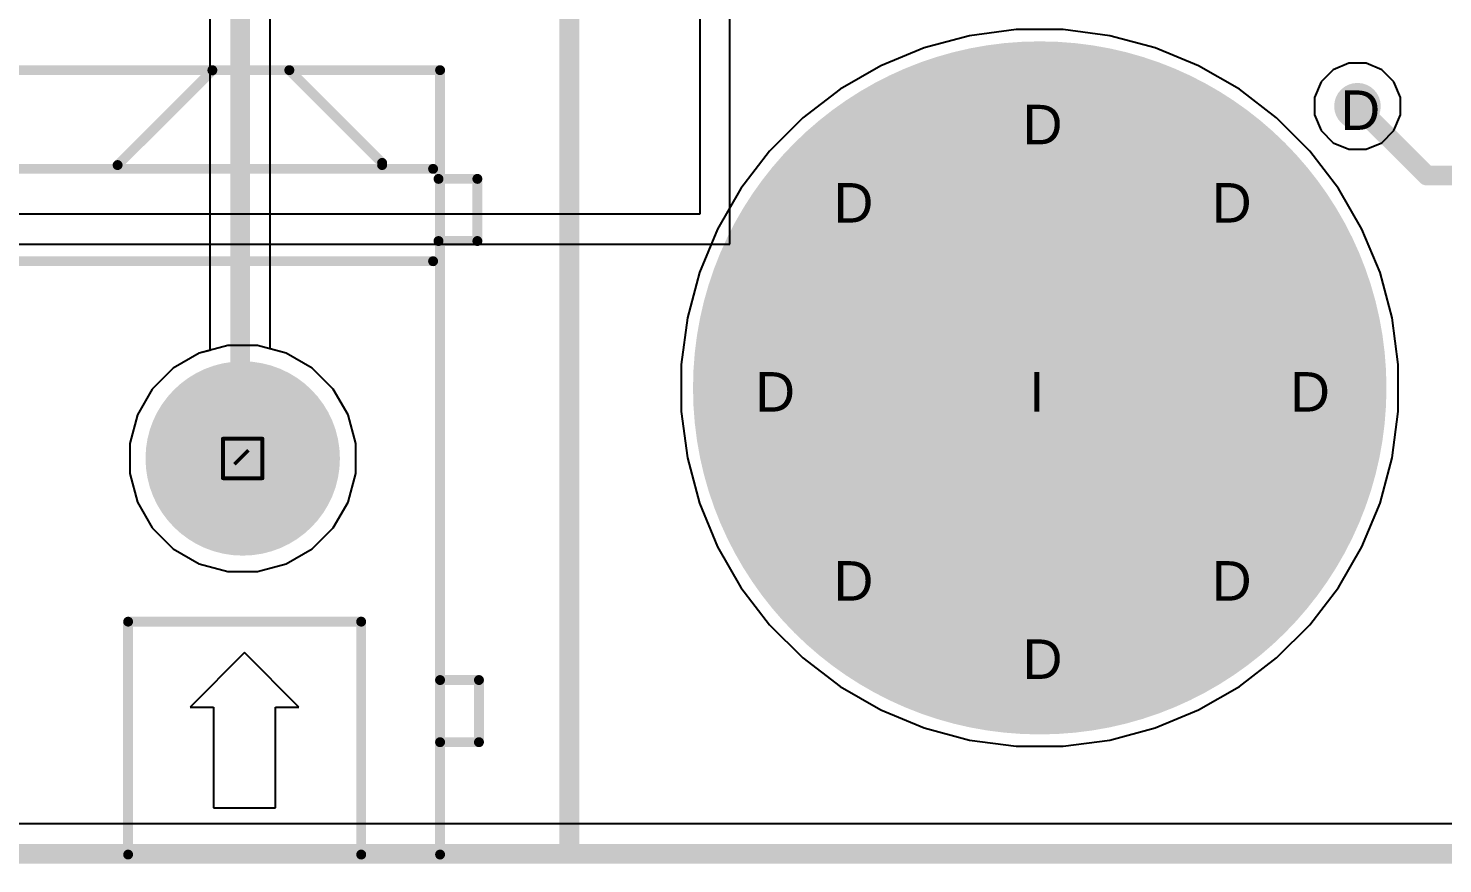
# Model space of a CAD drawing. Header units: inches. Extents: x -11 to 5428, y 0 to 5423.
# Drawn here: x 165.04 to 183.24, y -0.13 to 10.63 of the extents above; entities that cross this region are included whole.
import ezdxf

# ---------------------------------------------------------------- set-up
doc = ezdxf.new("R2010")
doc.units = ezdxf.units.IN
for name, color, linetype in [('Board Outline', 216, 'Continuous'), ('Bottom Layer', 5, 'Continuous'), ('Bottom Solder', 6, 'Continuous'), ('Dimension', 6, 'Continuous'), ('Drill Drawing', 1, 'Continuous'), ('GND', 16, 'Continuous'), ('Multi-Layer', 9, 'Continuous'), ('Pad Holes', 156, 'Continuous'), ('PWR', 76, 'Continuous'), ('Top Layer', 1, 'Continuous'), ('Top Overlay', 2, 'Continuous'), ('Top Solder', 216, 'Continuous'), ('Via Holes', 16, 'Continuous')]:
    doc.layers.add(name, color=color, linetype=linetype)
doc.styles.add('Arial', font='', dxfattribs={"height": 0.2})
doc.styles.get('Arial').set_extended_font_data('Arial')

# ---------------------------------------------------------------- blocks, each defined once
blk = doc.blocks.new('DB128L_5_08_3P_GY_S_278')
at = {"layer": 'Bottom Layer'}
blk.add_hatch(color=5, dxfattribs=at).paths.add_polyline_path([(-6.28, 1.2), (-3.88, 1.2), (-3.88, -1.2), (-6.28, -1.2)])
h = blk.add_hatch(color=5, dxfattribs=at)
edge = h.paths.add_edge_path()
edge.add_arc((0, 0), 1.2, 0, 360)
h = blk.add_hatch(color=5, dxfattribs=at)
edge = h.paths.add_edge_path()
edge.add_arc((5.08, 0), 1.2, 0, 360)
at = {"layer": 'Bottom Solder'}
blk.add_hatch(color=6, dxfattribs=at).paths.add_polyline_path([(-6.331, 1.251), (-3.829, 1.251), (-3.829, -1.251), (-6.331, -1.251)])
h = blk.add_hatch(color=6, dxfattribs=at)
edge = h.paths.add_edge_path()
edge.add_arc((0, 0), 1.251, 0, 360)
h = blk.add_hatch(color=6, dxfattribs=at)
edge = h.paths.add_edge_path()
edge.add_arc((5.08, 0), 1.251, 0, 360)
at = {"layer": 'GND'}
blk.add_hatch(color=16, dxfattribs=at).paths.add_polyline_path([(-6.28, 1.2), (-3.88, 1.2), (-3.88, -1.2), (-6.28, -1.2)])
h = blk.add_hatch(color=16, dxfattribs=at)
edge = h.paths.add_edge_path()
edge.add_arc((0, 0), 1.2, 0, 360)
h = blk.add_hatch(color=16, dxfattribs=at)
edge = h.paths.add_edge_path()
edge.add_arc((5.08, 0), 1.2, 0, 360)
at = {"layer": 'Multi-Layer'}
blk.add_hatch(color=9, dxfattribs=at).paths.add_polyline_path([(-6.28, 1.2), (-3.88, 1.2), (-3.88, -1.2), (-6.28, -1.2)])
h = blk.add_hatch(color=9, dxfattribs=at)
edge = h.paths.add_edge_path()
edge.add_arc((0, 0), 1.2, 0, 360)
h = blk.add_hatch(color=9, dxfattribs=at)
edge = h.paths.add_edge_path()
edge.add_arc((5.08, 0), 1.2, 0, 360)
at = {"layer": 'Pad Holes'}
h = blk.add_hatch(color=7, dxfattribs=at)
edge = h.paths.add_edge_path()
edge.add_arc((-5.08, 0), 0.8, 0, 360)
h = blk.add_hatch(color=7, dxfattribs=at)
edge = h.paths.add_edge_path()
edge.add_arc((0, 0), 0.8, 0, 360)
h = blk.add_hatch(color=7, dxfattribs=at)
edge = h.paths.add_edge_path()
edge.add_arc((5.08, 0), 0.8, 0, 360)
at = {"layer": 'PWR'}
blk.add_hatch(color=76, dxfattribs=at).paths.add_polyline_path([(-6.28, 1.2), (-3.88, 1.2), (-3.88, -1.2), (-6.28, -1.2)])
h = blk.add_hatch(color=76, dxfattribs=at)
edge = h.paths.add_edge_path()
edge.add_arc((0, 0), 1.2, 0, 360)
h = blk.add_hatch(color=76, dxfattribs=at)
edge = h.paths.add_edge_path()
edge.add_arc((5.08, 0), 1.2, 0, 360)
at = {"layer": 'Top Layer'}
blk.add_hatch(color=1, dxfattribs=at).paths.add_polyline_path([(-6.28, 1.2), (-3.88, 1.2), (-3.88, -1.2), (-6.28, -1.2)])
h = blk.add_hatch(color=1, dxfattribs=at)
edge = h.paths.add_edge_path()
edge.add_arc((0, 0), 1.2, 0, 360)
h = blk.add_hatch(color=1, dxfattribs=at)
edge = h.paths.add_edge_path()
edge.add_arc((5.08, 0), 1.2, 0, 360)
at = {"layer": 'Top Solder'}
blk.add_hatch(color=216, dxfattribs=at).paths.add_polyline_path([(-6.331, 1.251), (-3.829, 1.251), (-3.829, -1.251), (-6.331, -1.251)])
h = blk.add_hatch(color=216, dxfattribs=at)
edge = h.paths.add_edge_path()
edge.add_arc((0, 0), 1.251, 0, 360)
h = blk.add_hatch(color=216, dxfattribs=at)
edge = h.paths.add_edge_path()
edge.add_arc((5.08, 0), 1.251, 0, 360)
at = {"layer": 'Top Overlay'}
for p, q in [((-5.1, -2.5), (-5.8, -3.2)), ((-4.4, -3.2), (-5.1, -2.5)), ((-5.1, -2.5), (-5.1, -2.5)), ((0.048, -2.5), (-0.652, -3.2)), ((0.748, -3.2), (0.048, -2.5)), ((0.048, -2.5), (0.048, -2.5)), ((5.103, -2.5), (4.403, -3.2)), ((5.803, -3.2), (5.103, -2.5)), ((5.103, -2.5), (5.103, -2.5)), ((-5.8, -3.2), (-5.5, -3.2)), ((-5.5, -3.2), (-5.5, -4.5)), ((-4.7, -4.5), (-4.7, -3.2)), ((-4.7, -3.2), (-4.4, -3.2)), ((-0.652, -3.2), (-0.352, -3.2)), ((-0.352, -3.2), (-0.352, -4.5)), ((0.448, -4.5), (0.448, -3.2)), ((0.448, -3.2), (0.748, -3.2)), ((4.403, -3.2), (4.703, -3.2)), ((4.703, -3.2), (4.703, -4.5)), ((5.503, -4.5), (5.503, -3.2)), ((5.503, -3.2), (5.803, -3.2)), ((-5.5, -4.5), (-4.7, -4.5)), ((-0.352, -4.5), (0.448, -4.5)), ((4.703, -4.5), (5.503, -4.5))]:
    blk.add_line(p, q, dxfattribs=at)
for points in [[(-7.62, 5, 0.127, 0.127, 0), (7.62, 5, 0.127, 0.127, 0)], [(-7.62, -5.1, 0.127, 0.127, 0), (-7.62, 5, 0.127, 0.127, 0)], [(-6.817, 3.806, 0.127, 0.127, 0), (-5.623, 5, 0.127, 0.127, 0)], [(-4.455, 5, 0.127, 0.127, 0), (-4.356, 5, 0.127, 0.127, 0)], [(-4.356, 5, 0.127, 0.127, 0), (-3.134, 3.778, 0.127, 0.127, 0)], [(-1.59, 3.778, 0.127, 0.127, 0), (-0.467, 4.902, 0.127, 0.127, 0)], [(-0.467, 4.902, 0.127, 0.127, 0), (-0.467, 5, 0.127, 0.127, 0)], [(0.778, 5, 0.127, 0.127, 0), (2, 3.778, 0.127, 0.127, 0)], [(3.47, 3.778, 0.127, 0.127, 0), (4.689, 4.997, 0.127, 0.127, 0)], [(4.689, 4.997, 0.127, 0.127, 0), (4.689, 5, 0.127, 0.127, 0)], [(5.68, 5, 0.127, 0.127, 0), (6.874, 3.806, 0.127, 0.127, 0)], [(7.62, -5.1, 0.127, 0.127, 0), (7.62, 5, 0.127, 0.127, 0)], [(-6.817, 3.778, 0.127, 0.127, 0), (-6.817, 3.806, 0.127, 0.127, 0)], [(2, 3.778, 0.127, 0.127, 0), (2.124, 3.778, 0.127, 0.127, 0)], [(6.874, 3.778, 0.127, 0.127, 0), (6.874, 3.806, 0.127, 0.127, 0)], [(-7.53, 3.729, 0.127, 0.127, 0), (7.53, 3.729, 0.127, 0.127, 0)], [(7.6, 3.6, 0.127, 0.127, 0), (8.1, 3.6, 0.127, 0.127, 0)], [(8.1, 2.8, 0.127, 0.127, 0), (8.1, 3.6, 0.127, 0.127, 0)], [(7.6, 2.8, 0.127, 0.127, 0), (8.1, 2.8, 0.127, 0.127, 0)], [(-7.53, 2.54, 0.127, 0.127, 0), (7.53, 2.54, 0.127, 0.127, 0)], [(-6.599, -5.1, 0.127, 0.127, 0), (-6.599, -2.1, 0.127, 0.127, 0)], [(-6.599, -2.1, 0.127, 0.127, 0), (-3.599, -2.1, 0.127, 0.127, 0)], [(-3.599, -5.1, 0.127, 0.127, 0), (-3.599, -2.1, 0.127, 0.127, 0)], [(-1.449, -5.1, 0.127, 0.127, 0), (-1.449, -2.101, 0.127, 0.127, 0)], [(-1.449, -2.101, 0.127, 0.127, 0), (1.55, -2.101, 0.127, 0.127, 0)], [(1.55, -5.1, 0.127, 0.127, 0), (1.55, -2.101, 0.127, 0.127, 0)], [(3.605, -5.1, 0.127, 0.127, 0), (3.605, -2.101, 0.127, 0.127, 0)], [(3.605, -2.101, 0.127, 0.127, 0), (6.605, -2.101, 0.127, 0.127, 0)], [(6.605, -5.1, 0.127, 0.127, 0), (6.605, -2.101, 0.127, 0.127, 0)], [(7.62, -2.853, 0.127, 0.127, 0), (8.12, -2.853, 0.127, 0.127, 0)], [(8.12, -3.653, 0.127, 0.127, 0), (8.12, -2.853, 0.127, 0.127, 0)], [(7.62, -3.653, 0.127, 0.127, 0), (8.12, -3.653, 0.127, 0.127, 0)], [(-7.62, -5.1, 0.127, 0.127, 0), (7.62, -5.1, 0.127, 0.127, 0)]]:
    blk.add_lwpolyline(points, format="xyseb", dxfattribs=at)
for points in [[(-7.652, 5, 0.0635, 0.0635, 1), (-7.588, 5, 0.0635, 0.0635, 1)], [(-7.652, 5, 0.0635, 0.0635, 1), (-7.588, 5, 0.0635, 0.0635, 1)], [(-5.655, 5, 0.0635, 0.0635, 1), (-5.591, 5, 0.0635, 0.0635, 1)], [(-4.486, 5, 0.0635, 0.0635, 1), (-4.423, 5, 0.0635, 0.0635, 1)], [(-4.387, 5, 0.0635, 0.0635, 1), (-4.324, 5, 0.0635, 0.0635, 1)], [(-4.387, 5, 0.0635, 0.0635, 1), (-4.324, 5, 0.0635, 0.0635, 1)], [(-0.499, 5, 0.0635, 0.0635, 1), (-0.435, 5, 0.0635, 0.0635, 1)], [(-0.499, 4.902, 0.0635, 0.0635, 1), (-0.435, 4.902, 0.0635, 0.0635, 1)], [(-0.499, 4.902, 0.0635, 0.0635, 1), (-0.435, 4.902, 0.0635, 0.0635, 1)], [(0.746, 5, 0.0635, 0.0635, 1), (0.81, 5, 0.0635, 0.0635, 1)], [(4.658, 5, 0.0635, 0.0635, 1), (4.721, 5, 0.0635, 0.0635, 1)], [(4.658, 4.997, 0.0635, 0.0635, 1), (4.721, 4.997, 0.0635, 0.0635, 1)], [(4.658, 4.997, 0.0635, 0.0635, 1), (4.721, 4.997, 0.0635, 0.0635, 1)], [(5.648, 5, 0.0635, 0.0635, 1), (5.712, 5, 0.0635, 0.0635, 1)], [(7.588, 5, 0.0635, 0.0635, 1), (7.652, 5, 0.0635, 0.0635, 1)], [(7.588, 5, 0.0635, 0.0635, 1), (7.652, 5, 0.0635, 0.0635, 1)], [(-6.849, 3.806, 0.0635, 0.0635, 1), (-6.785, 3.806, 0.0635, 0.0635, 1)], [(-6.849, 3.806, 0.0635, 0.0635, 1), (-6.785, 3.806, 0.0635, 0.0635, 1)], [(-6.849, 3.778, 0.0635, 0.0635, 1), (-6.785, 3.778, 0.0635, 0.0635, 1)], [(-3.166, 3.778, 0.0635, 0.0635, 1), (-3.102, 3.778, 0.0635, 0.0635, 1)], [(-1.622, 3.778, 0.0635, 0.0635, 1), (-1.559, 3.778, 0.0635, 0.0635, 1)], [(1.968, 3.778, 0.0635, 0.0635, 1), (2.031, 3.778, 0.0635, 0.0635, 1)], [(1.968, 3.778, 0.0635, 0.0635, 1), (2.031, 3.778, 0.0635, 0.0635, 1)], [(2.092, 3.778, 0.0635, 0.0635, 1), (2.156, 3.778, 0.0635, 0.0635, 1)], [(3.438, 3.778, 0.0635, 0.0635, 1), (3.502, 3.778, 0.0635, 0.0635, 1)], [(6.842, 3.806, 0.0635, 0.0635, 1), (6.906, 3.806, 0.0635, 0.0635, 1)], [(6.842, 3.806, 0.0635, 0.0635, 1), (6.906, 3.806, 0.0635, 0.0635, 1)], [(6.842, 3.778, 0.0635, 0.0635, 1), (6.906, 3.778, 0.0635, 0.0635, 1)], [(-7.562, 3.729, 0.0635, 0.0635, 1), (-7.498, 3.729, 0.0635, 0.0635, 1)], [(7.498, 3.729, 0.0635, 0.0635, 1), (7.562, 3.729, 0.0635, 0.0635, 1)], [(7.568, 3.6, 0.0635, 0.0635, 1), (7.632, 3.6, 0.0635, 0.0635, 1)], [(8.068, 3.6, 0.0635, 0.0635, 1), (8.132, 3.6, 0.0635, 0.0635, 1)], [(8.068, 3.6, 0.0635, 0.0635, 1), (8.132, 3.6, 0.0635, 0.0635, 1)], [(7.568, 2.8, 0.0635, 0.0635, 1), (7.632, 2.8, 0.0635, 0.0635, 1)], [(8.068, 2.8, 0.0635, 0.0635, 1), (8.132, 2.8, 0.0635, 0.0635, 1)], [(8.068, 2.8, 0.0635, 0.0635, 1), (8.132, 2.8, 0.0635, 0.0635, 1)], [(-7.562, 2.54, 0.0635, 0.0635, 1), (-7.498, 2.54, 0.0635, 0.0635, 1)], [(7.498, 2.54, 0.0635, 0.0635, 1), (7.562, 2.54, 0.0635, 0.0635, 1)], [(-6.631, -2.1, 0.0635, 0.0635, 1), (-6.567, -2.1, 0.0635, 0.0635, 1)], [(-6.631, -2.1, 0.0635, 0.0635, 1), (-6.567, -2.1, 0.0635, 0.0635, 1)], [(-3.631, -2.1, 0.0635, 0.0635, 1), (-3.567, -2.1, 0.0635, 0.0635, 1)], [(-3.631, -2.1, 0.0635, 0.0635, 1), (-3.567, -2.1, 0.0635, 0.0635, 1)], [(-1.481, -2.101, 0.0635, 0.0635, 1), (-1.418, -2.101, 0.0635, 0.0635, 1)], [(-1.481, -2.101, 0.0635, 0.0635, 1), (-1.418, -2.101, 0.0635, 0.0635, 1)], [(1.519, -2.101, 0.0635, 0.0635, 1), (1.582, -2.101, 0.0635, 0.0635, 1)], [(1.519, -2.101, 0.0635, 0.0635, 1), (1.582, -2.101, 0.0635, 0.0635, 1)], [(3.574, -2.101, 0.0635, 0.0635, 1), (3.637, -2.101, 0.0635, 0.0635, 1)], [(3.574, -2.101, 0.0635, 0.0635, 1), (3.637, -2.101, 0.0635, 0.0635, 1)], [(6.573, -2.101, 0.0635, 0.0635, 1), (6.637, -2.101, 0.0635, 0.0635, 1)], [(6.573, -2.101, 0.0635, 0.0635, 1), (6.637, -2.101, 0.0635, 0.0635, 1)], [(7.588, -2.853, 0.0635, 0.0635, 1), (7.652, -2.853, 0.0635, 0.0635, 1)], [(8.088, -2.853, 0.0635, 0.0635, 1), (8.152, -2.853, 0.0635, 0.0635, 1)], [(8.088, -2.853, 0.0635, 0.0635, 1), (8.152, -2.853, 0.0635, 0.0635, 1)], [(7.588, -3.653, 0.0635, 0.0635, 1), (7.652, -3.653, 0.0635, 0.0635, 1)], [(8.088, -3.653, 0.0635, 0.0635, 1), (8.152, -3.653, 0.0635, 0.0635, 1)], [(8.088, -3.653, 0.0635, 0.0635, 1), (8.152, -3.653, 0.0635, 0.0635, 1)], [(-7.652, -5.1, 0.0635, 0.0635, 1), (-7.588, -5.1, 0.0635, 0.0635, 1)], [(-7.652, -5.1, 0.0635, 0.0635, 1), (-7.588, -5.1, 0.0635, 0.0635, 1)], [(-6.631, -5.1, 0.0635, 0.0635, 1), (-6.567, -5.1, 0.0635, 0.0635, 1)], [(-3.631, -5.1, 0.0635, 0.0635, 1), (-3.567, -5.1, 0.0635, 0.0635, 1)], [(-1.481, -5.1, 0.0635, 0.0635, 1), (-1.418, -5.1, 0.0635, 0.0635, 1)], [(1.519, -5.1, 0.0635, 0.0635, 1), (1.582, -5.1, 0.0635, 0.0635, 1)], [(3.574, -5.1, 0.0635, 0.0635, 1), (3.637, -5.1, 0.0635, 0.0635, 1)], [(6.573, -5.1, 0.0635, 0.0635, 1), (6.637, -5.1, 0.0635, 0.0635, 1)], [(7.588, -5.1, 0.0635, 0.0635, 1), (7.652, -5.1, 0.0635, 0.0635, 1)], [(7.588, -5.1, 0.0635, 0.0635, 1), (7.652, -5.1, 0.0635, 0.0635, 1)]]:
    blk.add_lwpolyline(points, format="xyseb", close=True, dxfattribs=at)

msp = doc.modelspace()

# ---------------------------------------------------------------- hatches: boundary and pattern name
at = {"layer": 'Bottom Layer'}
h = msp.add_hatch(color=5, dxfattribs=at)
edge = h.paths.add_edge_path()
edge.add_arc((178.054, 6), 4.36, 0, 360)
h = msp.add_hatch(color=5, dxfattribs=at)
edge = h.paths.add_edge_path()
edge.add_arc((182.143, 9.627), 0.3, 0, 360)
h = msp.add_hatch(color=5, dxfattribs=at)
edge = h.paths.add_edge_path()
edge.add_arc((178.054, 9.442), 0.3, 0, 360)
h = msp.add_hatch(color=5, dxfattribs=at)
edge = h.paths.add_edge_path()
edge.add_arc((175.62, 8.434), 0.3, 0, 360)
h = msp.add_hatch(color=5, dxfattribs=at)
edge = h.paths.add_edge_path()
edge.add_arc((180.488, 8.434), 0.3, 0, 360)
h = msp.add_hatch(color=5, dxfattribs=at)
edge = h.paths.add_edge_path()
edge.add_arc((174.612, 6), 0.3, 0, 360)
h = msp.add_hatch(color=5, dxfattribs=at)
edge = h.paths.add_edge_path()
edge.add_arc((181.496, 6), 0.3, 0, 360)
h = msp.add_hatch(color=5, dxfattribs=at)
edge = h.paths.add_edge_path()
edge.add_arc((175.62, 3.566), 0.3, 0, 360)
h = msp.add_hatch(color=5, dxfattribs=at)
edge = h.paths.add_edge_path()
edge.add_arc((180.488, 3.566), 0.3, 0, 360)
h = msp.add_hatch(color=5, dxfattribs=at)
edge = h.paths.add_edge_path()
edge.add_arc((178.054, 2.558), 0.3, 0, 360)
at = {"layer": 'Bottom Solder'}
h = msp.add_hatch(color=6, dxfattribs=at)
edge = h.paths.add_edge_path()
edge.add_arc((178.054, 6), 4.462, 0, 360)
at = {"layer": 'GND'}
h = msp.add_hatch(color=16, dxfattribs=at)
edge = h.paths.add_edge_path()
edge.add_arc((178.054, 6), 4.36, 0, 360)
h = msp.add_hatch(color=16, dxfattribs=at)
edge = h.paths.add_edge_path()
edge.add_arc((182.143, 9.627), 0.3, 0, 360)
h = msp.add_hatch(color=16, dxfattribs=at)
edge = h.paths.add_edge_path()
edge.add_arc((178.054, 9.442), 0.3, 0, 360)
h = msp.add_hatch(color=16, dxfattribs=at)
edge = h.paths.add_edge_path()
edge.add_arc((175.62, 8.434), 0.3, 0, 360)
h = msp.add_hatch(color=16, dxfattribs=at)
edge = h.paths.add_edge_path()
edge.add_arc((180.488, 8.434), 0.3, 0, 360)
h = msp.add_hatch(color=16, dxfattribs=at)
edge = h.paths.add_edge_path()
edge.add_arc((174.612, 6), 0.3, 0, 360)
h = msp.add_hatch(color=16, dxfattribs=at)
edge = h.paths.add_edge_path()
edge.add_arc((181.496, 6), 0.3, 0, 360)
h = msp.add_hatch(color=16, dxfattribs=at)
edge = h.paths.add_edge_path()
edge.add_arc((175.62, 3.566), 0.3, 0, 360)
h = msp.add_hatch(color=16, dxfattribs=at)
edge = h.paths.add_edge_path()
edge.add_arc((180.488, 3.566), 0.3, 0, 360)
h = msp.add_hatch(color=16, dxfattribs=at)
edge = h.paths.add_edge_path()
edge.add_arc((178.054, 2.558), 0.3, 0, 360)
at = {"layer": 'Multi-Layer'}
h = msp.add_hatch(color=9, dxfattribs=at)
edge = h.paths.add_edge_path()
edge.add_arc((178.054, 6), 4.36, 0, 360)
at = {"layer": 'Pad Holes'}
h = msp.add_hatch(color=7, dxfattribs=at)
edge = h.paths.add_edge_path()
edge.add_arc((178.054, 6), 2.5, 0, 360)
at = {"layer": 'PWR'}
h = msp.add_hatch(color=76, dxfattribs=at)
edge = h.paths.add_edge_path()
edge.add_arc((178.054, 6), 4.36, 0, 360)
h = msp.add_hatch(color=76, dxfattribs=at)
edge = h.paths.add_edge_path()
edge.add_arc((182.143, 9.627), 0.3, 0, 360)
h = msp.add_hatch(color=76, dxfattribs=at)
edge = h.paths.add_edge_path()
edge.add_arc((178.054, 9.442), 0.3, 0, 360)
h = msp.add_hatch(color=76, dxfattribs=at)
edge = h.paths.add_edge_path()
edge.add_arc((175.62, 8.434), 0.3, 0, 360)
h = msp.add_hatch(color=76, dxfattribs=at)
edge = h.paths.add_edge_path()
edge.add_arc((180.488, 8.434), 0.3, 0, 360)
h = msp.add_hatch(color=76, dxfattribs=at)
edge = h.paths.add_edge_path()
edge.add_arc((174.612, 6), 0.3, 0, 360)
h = msp.add_hatch(color=76, dxfattribs=at)
edge = h.paths.add_edge_path()
edge.add_arc((181.496, 6), 0.3, 0, 360)
h = msp.add_hatch(color=76, dxfattribs=at)
edge = h.paths.add_edge_path()
edge.add_arc((175.62, 3.566), 0.3, 0, 360)
h = msp.add_hatch(color=76, dxfattribs=at)
edge = h.paths.add_edge_path()
edge.add_arc((180.488, 3.566), 0.3, 0, 360)
h = msp.add_hatch(color=76, dxfattribs=at)
edge = h.paths.add_edge_path()
edge.add_arc((178.054, 2.558), 0.3, 0, 360)
at = {"layer": 'Top Layer'}
h = msp.add_hatch(color=1, dxfattribs=at)
edge = h.paths.add_edge_path()
edge.add_arc((178.054, 6), 4.36, 0, 360)
h = msp.add_hatch(color=1, dxfattribs=at)
edge = h.paths.add_edge_path()
edge.add_arc((182.143, 9.627), 0.3, 0, 360)
h = msp.add_hatch(color=1, dxfattribs=at)
edge = h.paths.add_edge_path()
edge.add_arc((178.054, 9.442), 0.3, 0, 360)
h = msp.add_hatch(color=1, dxfattribs=at)
edge = h.paths.add_edge_path()
edge.add_arc((175.62, 8.434), 0.3, 0, 360)
h = msp.add_hatch(color=1, dxfattribs=at)
edge = h.paths.add_edge_path()
edge.add_arc((180.488, 8.434), 0.3, 0, 360)
h = msp.add_hatch(color=1, dxfattribs=at)
edge = h.paths.add_edge_path()
edge.add_arc((174.612, 6), 0.3, 0, 360)
h = msp.add_hatch(color=1, dxfattribs=at)
edge = h.paths.add_edge_path()
edge.add_arc((181.496, 6), 0.3, 0, 360)
h = msp.add_hatch(color=1, dxfattribs=at)
edge = h.paths.add_edge_path()
edge.add_arc((175.62, 3.566), 0.3, 0, 360)
h = msp.add_hatch(color=1, dxfattribs=at)
edge = h.paths.add_edge_path()
edge.add_arc((180.488, 3.566), 0.3, 0, 360)
h = msp.add_hatch(color=1, dxfattribs=at)
edge = h.paths.add_edge_path()
edge.add_arc((178.054, 2.558), 0.3, 0, 360)
at = {"layer": 'Top Solder'}
h = msp.add_hatch(color=216, dxfattribs=at)
edge = h.paths.add_edge_path()
edge.add_arc((178.054, 6), 4.462, 0, 360)
at = {"layer": 'Via Holes'}
h = msp.add_hatch(color=7, dxfattribs=at)
edge = h.paths.add_edge_path()
edge.add_arc((182.143, 9.627), 0.15, 0, 360)
h = msp.add_hatch(color=7, dxfattribs=at)
edge = h.paths.add_edge_path()
edge.add_arc((178.054, 9.442), 0.15, 0, 360)
h = msp.add_hatch(color=7, dxfattribs=at)
edge = h.paths.add_edge_path()
edge.add_arc((175.62, 8.434), 0.15, 0, 360)
h = msp.add_hatch(color=7, dxfattribs=at)
edge = h.paths.add_edge_path()
edge.add_arc((180.488, 8.434), 0.15, 0, 360)
h = msp.add_hatch(color=7, dxfattribs=at)
edge = h.paths.add_edge_path()
edge.add_arc((174.612, 6), 0.15, 0, 360)
h = msp.add_hatch(color=7, dxfattribs=at)
edge = h.paths.add_edge_path()
edge.add_arc((181.496, 6), 0.15, 0, 360)
h = msp.add_hatch(color=7, dxfattribs=at)
edge = h.paths.add_edge_path()
edge.add_arc((175.62, 3.566), 0.15, 0, 360)
h = msp.add_hatch(color=7, dxfattribs=at)
edge = h.paths.add_edge_path()
edge.add_arc((180.488, 3.566), 0.15, 0, 360)
h = msp.add_hatch(color=7, dxfattribs=at)
edge = h.paths.add_edge_path()
edge.add_arc((178.054, 2.558), 0.15, 0, 360)

# ---------------------------------------------------------------- linework, layer by layer
at = {"layer": 'Board Outline'}
msp.add_lwpolyline([(0, 0, 0.254, 0.254, 0), (344, 0, 0.254, 0.254, 0)], format="xyseb", dxfattribs=at)
at = {"layer": 'Bottom Layer'}
for p, q in [((177.752, 10.614), (177.152, 10.535)), ((178.356, 10.614), (177.752, 10.614)), ((178.956, 10.535), (178.356, 10.614)), ((176.568, 10.379), (176.009, 10.147)), ((177.152, 10.535), (176.568, 10.379)), ((179.54, 10.379), (178.956, 10.535)), ((180.099, 10.147), (179.54, 10.379)), ((176.009, 10.147), (175.485, 9.845)), ((180.623, 9.845), (180.099, 10.147)), ((175.485, 9.845), (175.005, 9.476)), ((181.103, 9.476), (180.623, 9.845)), ((175.005, 9.476), (174.578, 9.049)), ((181.53, 9.049), (181.103, 9.476)), ((174.578, 9.049), (174.209, 8.569)), ((181.899, 8.569), (181.53, 9.049)), ((174.209, 8.569), (173.907, 8.045)), ((182.201, 8.045), (181.899, 8.569)), ((173.907, 8.045), (173.676, 7.486)), ((182.433, 7.486), (182.201, 8.045)), ((173.676, 7.486), (173.519, 6.902)), ((182.589, 6.902), (182.433, 7.486)), ((173.519, 6.902), (173.44, 6.302)), ((182.668, 6.302), (182.589, 6.902)), ((167.236, 6.446), (166.904, 6.254)), ((167.605, 6.545), (167.236, 6.446)), ((167.988, 6.545), (167.605, 6.545)), ((168.358, 6.446), (167.988, 6.545)), ((168.69, 6.254), (168.358, 6.446)), ((166.904, 6.254), (166.633, 5.984)), ((168.96, 5.984), (168.69, 6.254)), ((173.44, 6.302), (173.44, 5.698)), ((182.668, 5.698), (182.668, 6.302)), ((166.633, 5.984), (166.442, 5.652)), ((169.152, 5.652), (168.96, 5.984)), ((166.442, 5.652), (166.343, 5.282)), ((169.251, 5.282), (169.152, 5.652)), ((173.44, 5.698), (173.519, 5.098)), ((182.589, 5.098), (182.668, 5.698)), ((166.343, 5.282), (166.343, 4.899)), ((169.251, 4.899), (169.251, 5.282)), ((173.519, 5.098), (173.676, 4.514)), ((182.433, 4.514), (182.589, 5.098)), ((166.343, 4.899), (166.442, 4.53)), ((169.152, 4.53), (169.251, 4.899)), ((166.442, 4.53), (166.633, 4.198)), ((168.96, 4.198), (169.152, 4.53)), ((173.676, 4.514), (173.907, 3.955)), ((182.201, 3.955), (182.433, 4.514)), ((166.633, 4.198), (166.904, 3.927)), ((168.69, 3.927), (168.96, 4.198)), ((166.904, 3.927), (167.236, 3.736)), ((168.358, 3.736), (168.69, 3.927)), ((173.907, 3.955), (174.209, 3.431)), ((181.899, 3.431), (182.201, 3.955)), ((167.236, 3.736), (167.605, 3.637)), ((167.988, 3.637), (168.358, 3.736)), ((167.605, 3.637), (167.988, 3.637)), ((174.209, 3.431), (174.578, 2.951)), ((181.53, 2.951), (181.899, 3.431)), ((174.578, 2.951), (175.005, 2.524)), ((181.103, 2.524), (181.53, 2.951)), ((175.005, 2.524), (175.485, 2.155)), ((180.623, 2.155), (181.103, 2.524)), ((175.485, 2.155), (176.009, 1.853)), ((180.099, 1.853), (180.623, 2.155)), ((176.009, 1.853), (176.568, 1.622)), ((179.54, 1.622), (180.099, 1.853)), ((176.568, 1.622), (177.152, 1.465)), ((177.152, 1.465), (177.752, 1.386)), ((178.356, 1.386), (178.956, 1.465)), ((178.956, 1.465), (179.54, 1.622)), ((177.752, 1.386), (178.356, 1.386)), ((185.233, 0.388), (9.715, 0.388))]:
    msp.add_line(p, q, dxfattribs=at)
at = {"layer": 'Dimension'}
msp.add_lwpolyline([(172, 0, 0.254, 0.254, 0), (172, 110, 0.254, 0.254, 0)], format="xyseb", dxfattribs=at)
msp.add_lwpolyline([(171.937, 0, 0.127, 0.127, 1), (172.064, 0, 0.127, 0.127, 1)], format="xyseb", close=True, dxfattribs=at)
at = {"layer": 'Drill Drawing'}
for points in [[(167.543, 5.345, 0.0508, 0.0508, 0), (168.051, 5.345, 0.0508, 0.0508, 0)], [(167.543, 4.837, 0.0508, 0.0508, 0), (167.543, 5.345, 0.0508, 0.0508, 0)], [(168.051, 4.837, 0.0508, 0.0508, 0), (168.051, 5.345, 0.0508, 0.0508, 0)], [(167.543, 4.837, 0.0508, 0.0508, 0), (168.051, 4.837, 0.0508, 0.0508, 0)]]:
    msp.add_lwpolyline(points, format="xyseb", dxfattribs=at)
for points in [[(167.53, 5.345, 0.0254, 0.0254, 1), (167.555, 5.345, 0.0254, 0.0254, 1)], [(167.53, 5.345, 0.0254, 0.0254, 1), (167.555, 5.345, 0.0254, 0.0254, 1)], [(168.038, 5.345, 0.0254, 0.0254, 1), (168.063, 5.345, 0.0254, 0.0254, 1)], [(168.038, 5.345, 0.0254, 0.0254, 1), (168.063, 5.345, 0.0254, 0.0254, 1)], [(167.53, 4.837, 0.0254, 0.0254, 1), (167.555, 4.837, 0.0254, 0.0254, 1)], [(167.53, 4.837, 0.0254, 0.0254, 1), (167.555, 4.837, 0.0254, 0.0254, 1)], [(168.038, 4.837, 0.0254, 0.0254, 1), (168.063, 4.837, 0.0254, 0.0254, 1)], [(168.038, 4.837, 0.0254, 0.0254, 1), (168.063, 4.837, 0.0254, 0.0254, 1)]]:
    msp.add_lwpolyline(points, format="xyseb", close=True, dxfattribs=at)
at = {"layer": 'GND'}
for p, q in [((173.678, 18.542), (173.678, 8.237)), ((174.066, 7.849), (174.066, 18.542)), ((181.83, 10.096), (181.674, 9.94)), ((182.033, 10.181), (181.83, 10.096)), ((182.254, 10.181), (182.033, 10.181)), ((182.457, 10.096), (182.254, 10.181)), ((182.613, 9.94), (182.457, 10.096)), ((181.674, 9.94), (181.589, 9.737)), ((182.697, 9.737), (182.613, 9.94)), ((181.589, 9.737), (181.589, 9.516)), ((182.697, 9.516), (182.697, 9.737)), ((181.589, 9.516), (181.674, 9.313)), ((182.613, 9.313), (182.697, 9.516)), ((181.674, 9.313), (181.83, 9.157)), ((182.457, 9.157), (182.613, 9.313)), ((181.83, 9.157), (182.033, 9.073)), ((182.254, 9.073), (182.457, 9.157)), ((182.033, 9.073), (182.254, 9.073)), ((173.678, 8.237), (10.737, 8.237)), ((10.349, 7.849), (174.066, 7.849)), ((167.236, 6.446), (166.904, 6.254)), ((167.605, 6.545), (167.236, 6.446)), ((167.988, 6.545), (167.605, 6.545)), ((168.358, 6.446), (167.988, 6.545)), ((168.69, 6.254), (168.358, 6.446)), ((166.904, 6.254), (166.633, 5.984)), ((168.96, 5.984), (168.69, 6.254)), ((166.633, 5.984), (166.442, 5.652)), ((169.152, 5.652), (168.96, 5.984)), ((166.442, 5.652), (166.343, 5.282)), ((169.251, 5.282), (169.152, 5.652)), ((166.343, 5.282), (166.343, 4.899)), ((169.251, 4.899), (169.251, 5.282)), ((166.343, 4.899), (166.442, 4.53)), ((169.152, 4.53), (169.251, 4.899)), ((166.442, 4.53), (166.633, 4.198)), ((168.96, 4.198), (169.152, 4.53)), ((166.633, 4.198), (166.904, 3.927)), ((168.69, 3.927), (168.96, 4.198)), ((166.904, 3.927), (167.236, 3.736)), ((168.358, 3.736), (168.69, 3.927)), ((167.236, 3.736), (167.605, 3.637)), ((167.988, 3.637), (168.358, 3.736)), ((167.605, 3.637), (167.988, 3.637)), ((343.612, 0.388), (0.388, 0.388))]:
    msp.add_line(p, q, dxfattribs=at)
at = {"layer": 'PWR'}
for p, q in [((177.752, 10.614), (177.152, 10.535)), ((178.356, 10.614), (177.752, 10.614)), ((178.956, 10.535), (178.356, 10.614)), ((176.568, 10.379), (176.009, 10.147)), ((177.152, 10.535), (176.568, 10.379)), ((179.54, 10.379), (178.956, 10.535)), ((180.099, 10.147), (179.54, 10.379)), ((176.009, 10.147), (175.485, 9.845)), ((180.623, 9.845), (180.099, 10.147)), ((181.83, 10.096), (181.674, 9.94)), ((182.033, 10.181), (181.83, 10.096)), ((182.254, 10.181), (182.033, 10.181)), ((182.457, 10.096), (182.254, 10.181)), ((182.613, 9.94), (182.457, 10.096)), ((175.485, 9.845), (175.005, 9.476)), ((181.103, 9.476), (180.623, 9.845)), ((181.674, 9.94), (181.589, 9.737)), ((182.697, 9.737), (182.613, 9.94)), ((181.589, 9.737), (181.589, 9.516)), ((182.697, 9.516), (182.697, 9.737)), ((175.005, 9.476), (174.578, 9.049)), ((181.53, 9.049), (181.103, 9.476)), ((181.589, 9.516), (181.674, 9.313)), ((182.613, 9.313), (182.697, 9.516)), ((181.674, 9.313), (181.83, 9.157)), ((182.457, 9.157), (182.613, 9.313)), ((181.83, 9.157), (182.033, 9.073)), ((182.254, 9.073), (182.457, 9.157)), ((174.578, 9.049), (174.209, 8.569)), ((181.899, 8.569), (181.53, 9.049)), ((182.033, 9.073), (182.254, 9.073)), ((174.209, 8.569), (173.907, 8.045)), ((182.201, 8.045), (181.899, 8.569)), ((173.907, 8.045), (173.676, 7.486)), ((182.433, 7.486), (182.201, 8.045)), ((173.676, 7.486), (173.519, 6.902)), ((182.589, 6.902), (182.433, 7.486)), ((173.519, 6.902), (173.44, 6.302)), ((182.668, 6.302), (182.589, 6.902)), ((167.236, 6.446), (166.904, 6.254)), ((167.605, 6.545), (167.236, 6.446)), ((167.988, 6.545), (167.605, 6.545)), ((168.358, 6.446), (167.988, 6.545)), ((168.69, 6.254), (168.358, 6.446)), ((166.904, 6.254), (166.633, 5.984)), ((168.96, 5.984), (168.69, 6.254)), ((173.44, 6.302), (173.44, 5.698)), ((182.668, 5.698), (182.668, 6.302)), ((166.633, 5.984), (166.442, 5.652)), ((169.152, 5.652), (168.96, 5.984)), ((166.442, 5.652), (166.343, 5.282)), ((169.251, 5.282), (169.152, 5.652)), ((173.44, 5.698), (173.519, 5.098)), ((182.589, 5.098), (182.668, 5.698)), ((166.343, 5.282), (166.343, 4.899)), ((169.251, 4.899), (169.251, 5.282)), ((173.519, 5.098), (173.676, 4.514)), ((182.433, 4.514), (182.589, 5.098)), ((166.343, 4.899), (166.442, 4.53)), ((169.152, 4.53), (169.251, 4.899)), ((166.442, 4.53), (166.633, 4.198)), ((168.96, 4.198), (169.152, 4.53)), ((173.676, 4.514), (173.907, 3.955)), ((182.201, 3.955), (182.433, 4.514)), ((166.633, 4.198), (166.904, 3.927)), ((168.69, 3.927), (168.96, 4.198)), ((166.904, 3.927), (167.236, 3.736)), ((168.358, 3.736), (168.69, 3.927)), ((173.907, 3.955), (174.209, 3.431)), ((181.899, 3.431), (182.201, 3.955)), ((167.236, 3.736), (167.605, 3.637)), ((167.988, 3.637), (168.358, 3.736)), ((167.605, 3.637), (167.988, 3.637)), ((174.209, 3.431), (174.578, 2.951)), ((181.53, 2.951), (181.899, 3.431)), ((174.578, 2.951), (175.005, 2.524)), ((181.103, 2.524), (181.53, 2.951)), ((175.005, 2.524), (175.485, 2.155)), ((180.623, 2.155), (181.103, 2.524)), ((175.485, 2.155), (176.009, 1.853)), ((180.099, 1.853), (180.623, 2.155)), ((176.009, 1.853), (176.568, 1.622)), ((179.54, 1.622), (180.099, 1.853)), ((176.568, 1.622), (177.152, 1.465)), ((177.152, 1.465), (177.752, 1.386)), ((178.356, 1.386), (178.956, 1.465)), ((178.956, 1.465), (179.54, 1.622)), ((177.752, 1.386), (178.356, 1.386)), ((228.161, 0.388), (0.388, 0.388))]:
    msp.add_line(p, q, dxfattribs=at)
at = {"layer": 'Top Layer'}
for p, q in [((167.375, 16.085), (167.375, 6.483)), ((168.152, 6.501), (168.152, 16.085)), ((177.752, 10.614), (177.152, 10.535)), ((178.356, 10.614), (177.752, 10.614)), ((178.956, 10.535), (178.356, 10.614)), ((176.568, 10.379), (176.009, 10.147)), ((177.152, 10.535), (176.568, 10.379)), ((179.54, 10.379), (178.956, 10.535)), ((180.099, 10.147), (179.54, 10.379)), ((176.009, 10.147), (175.485, 9.845)), ((180.623, 9.845), (180.099, 10.147)), ((175.485, 9.845), (175.005, 9.476)), ((181.103, 9.476), (180.623, 9.845)), ((175.005, 9.476), (174.578, 9.049)), ((181.53, 9.049), (181.103, 9.476)), ((174.578, 9.049), (174.209, 8.569)), ((181.899, 8.569), (181.53, 9.049)), ((174.209, 8.569), (173.907, 8.045)), ((182.201, 8.045), (181.899, 8.569)), ((173.907, 8.045), (173.676, 7.486)), ((182.433, 7.486), (182.201, 8.045)), ((173.676, 7.486), (173.519, 6.902)), ((182.589, 6.902), (182.433, 7.486)), ((173.519, 6.902), (173.44, 6.302)), ((182.668, 6.302), (182.589, 6.902)), ((167.236, 6.446), (166.904, 6.254)), ((167.375, 6.483), (167.236, 6.446)), ((168.358, 6.446), (168.152, 6.501)), ((168.69, 6.254), (168.358, 6.446)), ((166.904, 6.254), (166.633, 5.984)), ((168.96, 5.984), (168.69, 6.254)), ((173.44, 6.302), (173.44, 5.698)), ((182.668, 5.698), (182.668, 6.302)), ((166.633, 5.984), (166.442, 5.652)), ((169.152, 5.652), (168.96, 5.984)), ((166.442, 5.652), (166.343, 5.282)), ((169.251, 5.282), (169.152, 5.652)), ((173.44, 5.698), (173.519, 5.098)), ((182.589, 5.098), (182.668, 5.698)), ((166.343, 5.282), (166.343, 4.899)), ((169.251, 4.899), (169.251, 5.282)), ((173.519, 5.098), (173.676, 4.514)), ((182.433, 4.514), (182.589, 5.098)), ((166.343, 4.899), (166.442, 4.53)), ((169.152, 4.53), (169.251, 4.899)), ((166.442, 4.53), (166.633, 4.198)), ((168.96, 4.198), (169.152, 4.53)), ((173.676, 4.514), (173.907, 3.955)), ((182.201, 3.955), (182.433, 4.514)), ((166.633, 4.198), (166.904, 3.927)), ((168.69, 3.927), (168.96, 4.198)), ((166.904, 3.927), (167.236, 3.736)), ((168.358, 3.736), (168.69, 3.927)), ((173.907, 3.955), (174.209, 3.431)), ((181.899, 3.431), (182.201, 3.955)), ((167.236, 3.736), (167.605, 3.637)), ((167.988, 3.637), (168.358, 3.736)), ((167.605, 3.637), (167.988, 3.637)), ((174.209, 3.431), (174.578, 2.951)), ((181.53, 2.951), (181.899, 3.431)), ((174.578, 2.951), (175.005, 2.524)), ((181.103, 2.524), (181.53, 2.951)), ((175.005, 2.524), (175.485, 2.155)), ((180.623, 2.155), (181.103, 2.524)), ((175.485, 2.155), (176.009, 1.853)), ((180.099, 1.853), (180.623, 2.155)), ((176.009, 1.853), (176.568, 1.622)), ((179.54, 1.622), (180.099, 1.853)), ((176.568, 1.622), (177.152, 1.465)), ((177.152, 1.465), (177.752, 1.386)), ((178.356, 1.386), (178.956, 1.465)), ((178.956, 1.465), (179.54, 1.622)), ((177.752, 1.386), (178.356, 1.386)), ((185.233, 0.388), (9.715, 0.388))]:
    msp.add_line(p, q, dxfattribs=at)
for points in [[(167.764, 5.124, 0.254, 0.254, 0), (167.764, 16.623, 0.254, 0.254, 0)], [(182.143, 9.627, 0.254, 0.254, 0), (183.036, 8.734, 0.254, 0.254, 0)], [(183.036, 8.734, 0.254, 0.254, 0), (184.103, 8.734, 0.254, 0.254, 0)], [(167.764, 5.124, 0.254, 0.254, 0), (167.797, 5.091, 0.254, 0.254, 0)]]:
    msp.add_lwpolyline(points, format="xyseb", dxfattribs=at)
for points in [[(182.08, 9.627, 0.127, 0.127, 1), (182.207, 9.627, 0.127, 0.127, 1)], [(182.973, 8.734, 0.127, 0.127, 1), (183.1, 8.734, 0.127, 0.127, 1)], [(182.973, 8.734, 0.127, 0.127, 1), (183.1, 8.734, 0.127, 0.127, 1)], [(167.7, 5.124, 0.127, 0.127, 1), (167.827, 5.124, 0.127, 0.127, 1)], [(167.7, 5.124, 0.127, 0.127, 1), (167.827, 5.124, 0.127, 0.127, 1)], [(167.733, 5.091, 0.127, 0.127, 1), (167.86, 5.091, 0.127, 0.127, 1)]]:
    msp.add_lwpolyline(points, format="xyseb", close=True, dxfattribs=at)

# ---------------------------------------------------------------- block references
msp.add_blockref('DB128L_5_08_3P_GY_S_278', (162.717, 5.091))

# ---------------------------------------------------------------- texts
at = {"layer": 'Drill Drawing', "style": 'Arial'}
for s, p in [('D', (181.923, 9.322)), ('D', (177.834, 9.137)), ('D', (175.4, 8.129)), ('D', (180.268, 8.129)), ('D', (174.392, 5.695)), ('I', (177.919, 5.695)), ('D', (181.276, 5.695)), ('D', (175.4, 3.261)), ('D', (180.268, 3.261)), ('D', (177.834, 2.253))]:
    msp.add_text(s, height=0.508, dxfattribs=at).set_placement(p)

doc.saveas('drawing.dxf')
